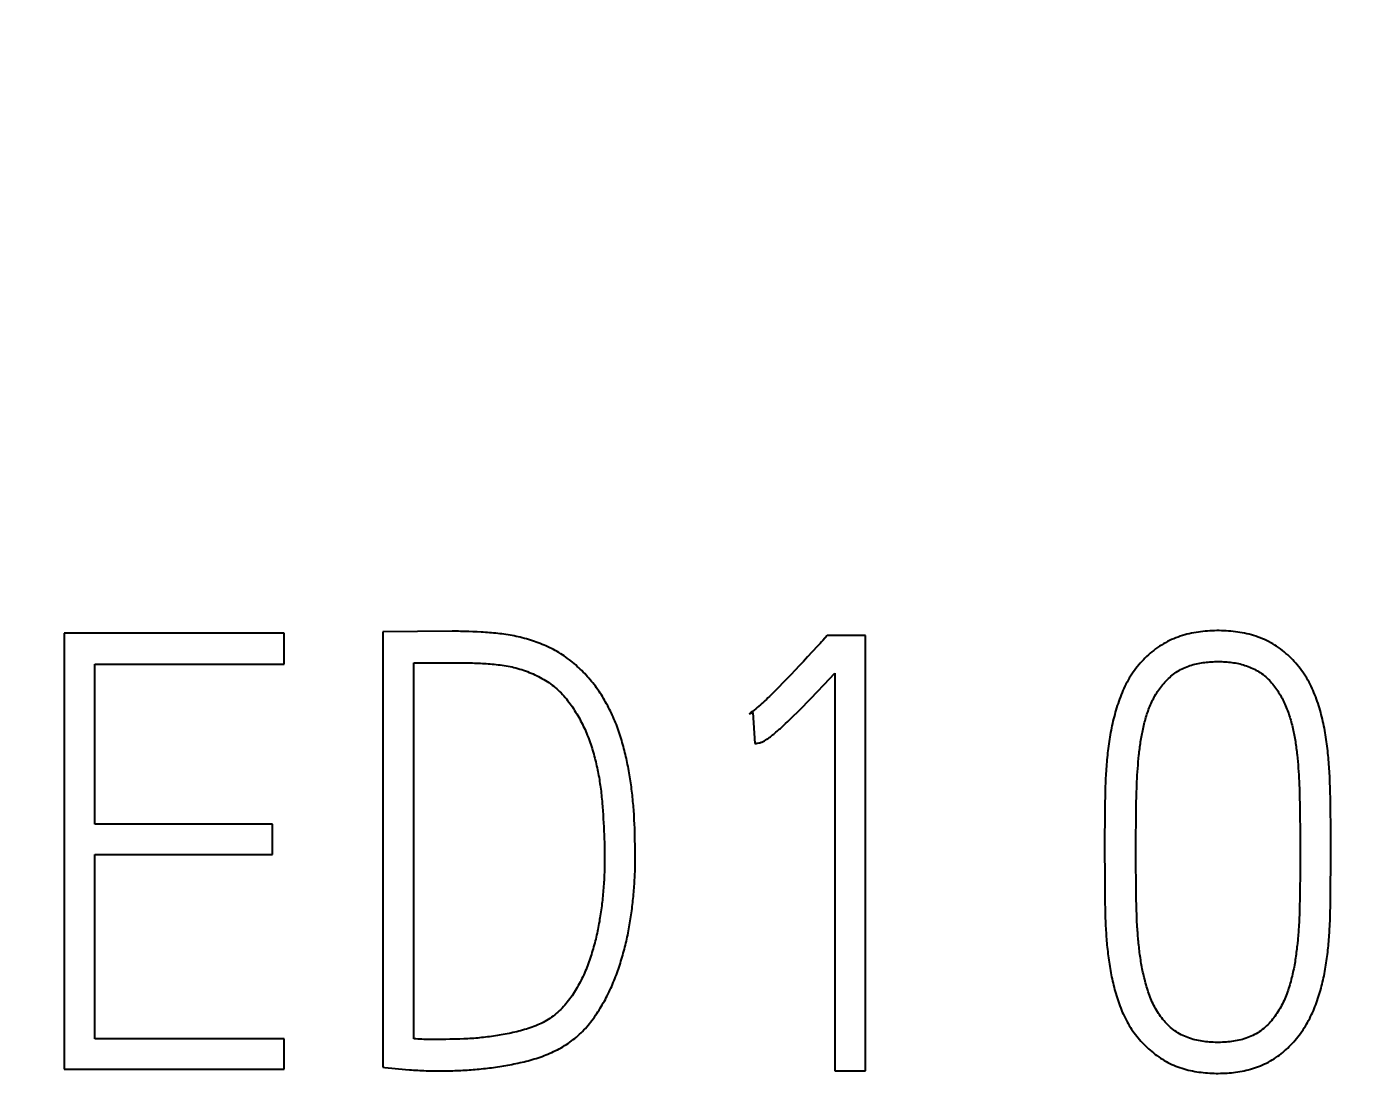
# Model space of a CAD drawing. Extents: x 0 to 420, y 0 to 297.
# Drawn here: x 124.858 to 129.725, y 169.056 to 172.96 of the extents above; entities that cross this region are included whole.
import ezdxf
from ezdxf.enums import TextEntityAlignment as Align

# ---------------------------------------------------------------- set-up
doc = ezdxf.new("R2010")
doc.units = 0
doc.header["$LTSCALE"] = 23.1
doc.layers.add('10100_DIM_FRONT', color=7, linetype='CONTINUOUS')
doc.layers.add('10500_FRONT_LABELING', color=7, linetype='CONTINUOUS')
doc.dimstyles.get("Standard").update_dxf_attribs({"dimtxt": 2.5, "dimasz": 2.5, "dimexe": 1.25, "dimexo": 0.625, "dimtad": 1, "dimcen": 2.5, "dimazin": 3, "dimtfac": 1, "dimtmove": 0, "dimatfit": 3})

# ---------------------------------------------------------------- blocks, each defined once
blk = doc.blocks.new('*D0')
at = {"layer": '10100_DIM_FRONT', "linetype": 'CONTINUOUS'}
for p, q in [((109.270844, 186.639203), (109.270844, 130.967761)), ((144.770844, 186.639203), (144.770844, 130.967761)), ((109.270844, 132.967761), (127.020844, 132.967761)), ((144.770844, 132.967761), (127.020844, 132.967761))]:
    blk.add_line(p, q, dxfattribs=at)
for points in [[(112.770844, 133.467761), (109.270844, 132.967761), (112.770844, 132.467761)], [(141.270844, 132.467761), (144.770844, 132.967761), (141.270844, 133.467761)]]:
    blk.add_solid(points, dxfattribs=at)
blk.add_text('35,5', height=3.5, dxfattribs=at).set_placement((123.190186, 133.842761), (132.690186, 133.842761), align=Align.FIT)

msp = doc.modelspace()

# ---------------------------------------------------------------- linework, layer by layer
at = {"layer": '10500_FRONT_LABELING', "color": 7, "linetype": 'CONTINUOUS'}
for p, q in [((124.995, 170.7402), (124.995, 169.1446)), ((125.7997, 170.7402), (124.995, 170.7402)), ((125.7997, 170.627), (125.7997, 170.7402)), ((126.1605, 170.7446), (126.1605, 169.1513)), ((126.4602, 170.7461), (126.4451, 170.7465)), ((126.4754, 170.7456), (126.4602, 170.7461)), ((126.4906, 170.745), (126.4754, 170.7456)), ((126.5057, 170.7442), (126.4906, 170.745)), ((127.7855, 170.7313), (127.7698, 170.7136)), ((127.9267, 170.7313), (127.7855, 170.7313)), ((127.9267, 169.138), (127.9267, 170.7313)), ((127.7143, 170.6531), (127.699, 170.6367)), ((125.1071, 170.0412), (125.1071, 170.627)), ((125.1071, 170.627), (125.7997, 170.627)), ((126.2748, 169.2556), (126.2748, 170.6315)), ((127.6684, 170.604), (127.653, 170.5878)), ((127.6837, 170.6203), (127.6684, 170.604)), ((127.699, 170.6367), (127.6837, 170.6203)), ((127.7749, 170.5516), (127.8146, 170.5937)), ((127.8146, 170.5937), (127.8146, 169.138)), ((127.6116, 170.5448), (127.6011, 170.5342)), ((127.622, 170.5555), (127.6116, 170.5448)), ((127.6375, 170.5716), (127.622, 170.5555)), ((127.653, 170.5878), (127.6375, 170.5716)), ((127.7494, 170.5249), (127.7749, 170.5516)), ((127.7128, 170.487), (127.7275, 170.5021)), ((127.7275, 170.5021), (127.7494, 170.5249)), ((127.5008, 170.4451), (127.5143, 170.4495)), ((127.5143, 170.4495), (127.521, 170.3363)), ((127.6645, 170.4384), (127.6757, 170.4495)), ((127.6757, 170.4495), (127.6869, 170.4607)), ((127.6869, 170.4607), (127.698, 170.4719)), ((127.698, 170.4719), (127.7128, 170.487)), ((127.6341, 170.4093), (127.6417, 170.4165)), ((127.6417, 170.4165), (127.6493, 170.4238)), ((127.6493, 170.4238), (127.6569, 170.4311)), ((127.6569, 170.4311), (127.6645, 170.4384)), ((128.9219, 170.2444), (128.9229, 170.2566)), ((128.9229, 170.2566), (128.9239, 170.2688)), ((128.9239, 170.2688), (128.925, 170.2811)), ((129.5046, 170.2945), (129.5058, 170.2823)), ((129.5058, 170.2823), (129.5069, 170.2701)), ((129.5069, 170.2701), (129.508, 170.2579)), ((129.508, 170.2579), (129.5089, 170.2456)), ((128.919, 170.1954), (128.9196, 170.2077)), ((128.9196, 170.2077), (128.9203, 170.2199)), ((128.9203, 170.2199), (128.921, 170.2321)), ((128.921, 170.2321), (128.9219, 170.2444)), ((129.5089, 170.2456), (129.5098, 170.2334)), ((129.5098, 170.2334), (129.5106, 170.2211)), ((129.5106, 170.2211), (129.5113, 170.2088)), ((129.5113, 170.2088), (129.5119, 170.1966)), ((129.6249, 170.1928), (129.6242, 170.2095)), ((128.8028, 170.1597), (128.8025, 170.1429)), ((128.8033, 170.1764), (128.8028, 170.1597)), ((128.9171, 170.1403), (128.9176, 170.1587)), ((128.9176, 170.1587), (128.918, 170.1709)), ((128.918, 170.1709), (128.9185, 170.1832)), ((128.9185, 170.1832), (128.919, 170.1954)), ((129.5119, 170.1966), (129.5124, 170.1843)), ((129.5124, 170.1843), (129.5129, 170.1719)), ((129.5129, 170.1719), (129.5135, 170.1535)), ((129.6254, 170.1761), (129.6249, 170.1928)), ((129.6259, 170.1594), (129.6254, 170.1761)), ((129.6264, 170.1343), (129.6259, 170.1594)), ((126.9633, 170.1184), (126.9644, 170.1039)), ((128.802, 170.1178), (128.8013, 170.0508)), ((128.8025, 170.1429), (128.802, 170.1178)), ((128.9163, 170.0974), (128.9167, 170.1219)), ((128.9167, 170.1219), (128.9171, 170.1403)), ((129.5135, 170.1535), (129.5139, 170.135)), ((129.5139, 170.135), (129.5143, 170.1165)), ((129.5143, 170.1165), (129.5147, 170.0919)), ((129.627, 170.0925), (129.6264, 170.1343)), ((126.9644, 170.1039), (126.9655, 170.0895)), ((126.9655, 170.0895), (126.9664, 170.075)), ((126.9664, 170.075), (126.9673, 170.0605)), ((126.9673, 170.0605), (126.9681, 170.046)), ((128.9155, 170.0361), (128.9158, 170.0667)), ((128.9158, 170.0667), (128.9163, 170.0974)), ((129.5147, 170.0919), (129.5151, 170.0611)), ((129.5151, 170.0611), (129.5155, 170.0303)), ((129.6275, 170.0339), (129.627, 170.0925)), ((125.7571, 170.0412), (125.1071, 170.0412)), ((125.7571, 169.9302), (125.7571, 170.0412)), ((126.9681, 170.046), (126.9688, 170.0315)), ((126.9688, 170.0315), (126.9695, 170.017)), ((126.9695, 170.017), (126.9701, 170.0025)), ((127.0814, 170.0415), (127.0807, 170.0566)), ((127.082, 170.0264), (127.0814, 170.0415)), ((127.0824, 170.0112), (127.082, 170.0264)), ((127.083, 169.9884), (127.0824, 170.0112)), ((128.8013, 170.0508), (128.8009, 170.0005)), ((128.9152, 169.9809), (128.9153, 170.0115)), ((128.9153, 170.0115), (128.9155, 170.0361)), ((129.5155, 170.0303), (129.5156, 170.0056)), ((129.6278, 169.9837), (129.6275, 170.0339)), ((126.9701, 170.0025), (126.9706, 169.988)), ((126.9706, 169.988), (126.971, 169.9735)), ((126.971, 169.9735), (126.9714, 169.959)), ((127.0836, 169.9581), (127.083, 169.9884)), ((128.8009, 170.0005), (128.8008, 169.9258)), ((128.9151, 169.9502), (128.9152, 169.9809)), ((129.5156, 170.0056), (129.5158, 169.9748)), ((129.5158, 169.9748), (129.5158, 169.9258)), ((129.6279, 169.9502), (129.6278, 169.9837)), ((125.1071, 169.2556), (125.1071, 169.9302)), ((125.1071, 169.9302), (125.7571, 169.9302)), ((126.9714, 169.959), (126.9717, 169.9444)), ((126.9717, 169.9444), (126.9718, 169.9299)), ((126.9718, 169.9299), (126.9719, 169.9153)), ((127.0838, 169.9429), (127.0836, 169.9581)), ((127.0839, 169.9277), (127.0838, 169.9429)), ((128.8008, 169.9258), (128.801, 169.871)), ((128.9152, 169.8989), (128.9151, 169.9502)), ((129.5158, 169.9258), (129.5158, 169.8989)), ((129.6278, 169.8786), (129.6279, 169.9502)), ((128.801, 169.871), (128.8014, 169.8163)), ((128.9153, 169.8721), (128.9152, 169.8989)), ((128.9155, 169.8453), (128.9153, 169.8721)), ((129.5156, 169.8721), (129.5154, 169.8452)), ((129.5158, 169.8989), (129.5156, 169.8721)), ((129.6274, 169.8235), (129.6278, 169.8786)), ((128.8014, 169.8163), (128.8021, 169.7538)), ((128.9158, 169.8184), (128.9155, 169.8453)), ((128.9162, 169.7849), (128.9158, 169.8184)), ((129.5154, 169.8452), (129.5151, 169.8116)), ((129.6267, 169.7606), (129.6274, 169.8235)), ((128.9166, 169.7647), (128.9162, 169.7849)), ((129.5147, 169.7848), (129.5143, 169.7646)), ((129.5151, 169.8116), (129.5147, 169.7848)), ((128.8021, 169.7538), (128.8025, 169.7304)), ((128.8025, 169.7304), (128.8029, 169.7148)), ((128.917, 169.7446), (128.9166, 169.7647)), ((128.9175, 169.7245), (128.917, 169.7446)), ((128.918, 169.7111), (128.9175, 169.7245)), ((129.5134, 169.7244), (129.513, 169.7109)), ((129.5139, 169.7445), (129.5134, 169.7244)), ((129.5143, 169.7646), (129.5139, 169.7445)), ((129.6256, 169.7055), (129.626, 169.7213)), ((129.626, 169.7213), (129.6263, 169.737)), ((129.6263, 169.737), (129.6267, 169.7606)), ((128.8029, 169.7148), (128.8033, 169.6992)), ((128.8033, 169.6992), (128.8038, 169.6836)), ((128.8038, 169.6836), (128.8045, 169.668)), ((128.9185, 169.6977), (128.918, 169.7111)), ((128.9191, 169.6843), (128.9185, 169.6977)), ((128.9198, 169.6709), (128.9191, 169.6843)), ((129.5124, 169.6975), (129.5118, 169.6841)), ((129.513, 169.7109), (129.5124, 169.6975)), ((129.6251, 169.6898), (129.6256, 169.7055)), ((125.7997, 169.2556), (125.1071, 169.2556)), ((125.7997, 169.1446), (125.7997, 169.2556)), ((126.3769, 169.2534), (126.3258, 169.2534)), ((126.3914, 169.2534), (126.3769, 169.2534)), ((126.406, 169.2536), (126.3914, 169.2534)), ((126.4425, 169.2545), (126.4279, 169.254)), ((126.457, 169.2551), (126.4425, 169.2545)), ((124.995, 169.1446), (125.7997, 169.1446)), ((126.2058, 169.147), (126.2435, 169.1435)), ((126.2435, 169.1435), (126.2586, 169.1422)), ((127.8146, 169.138), (127.9267, 169.138))]:
    msp.add_line(p, q, dxfattribs=at)
for points in [[(126.4451, 170.7465), (126.4375, 170.7467), (126.4299, 170.7468), (126.4223, 170.7469), (126.4147, 170.7469), (126.1605, 170.7446)], [(127.0807, 170.0566), (127.0803, 170.0642), (127.0799, 170.0717), (127.0795, 170.0793), (127.0789, 170.0868), (127.0784, 170.0944), (127.0778, 170.1019), (127.0772, 170.1094), (127.0765, 170.117), (127.0758, 170.1245), (127.0751, 170.132), (127.0743, 170.1395), (127.0735, 170.147), (127.0726, 170.1545), (127.0718, 170.162), (127.0709, 170.1695), (127.0699, 170.177), (127.0689, 170.1845), (127.0679, 170.192), (127.0668, 170.1994), (127.0657, 170.2069), (127.0645, 170.2144), (127.0633, 170.2218), (127.062, 170.2293), (127.0606, 170.2367), (127.0593, 170.2441), (127.0578, 170.2516), (127.0563, 170.259), (127.0548, 170.2664), (127.0532, 170.2738), (127.0515, 170.2812), (127.0499, 170.2886), (127.0481, 170.296), (127.0464, 170.3034), (127.0446, 170.3108), (127.0427, 170.3181), (127.0408, 170.3255), (127.0388, 170.3329), (127.0367, 170.3402), (127.0346, 170.3476), (127.0324, 170.3549), (127.0302, 170.3622), (127.0278, 170.3695), (127.0254, 170.3768), (127.0229, 170.384), (127.0204, 170.3912), (127.0177, 170.3984), (127.015, 170.4055), (127.0121, 170.4125), (127.0092, 170.4196), (127.0063, 170.4266), (127.0032, 170.4335), (127.0001, 170.4405), (126.9968, 170.4473), (126.9935, 170.4542), (126.9902, 170.461), (126.9867, 170.4678), (126.9832, 170.4745), (126.9795, 170.4812), (126.9758, 170.4879), (126.972, 170.4945), (126.9681, 170.501), (126.9641, 170.5076), (126.9601, 170.514), (126.9559, 170.5205), (126.9516, 170.5268), (126.9472, 170.5331), (126.9428, 170.5394), (126.9382, 170.5455), (126.9336, 170.5516), (126.9289, 170.5576), (126.9241, 170.5635), (126.9193, 170.5693), (126.9144, 170.5751), (126.9093, 170.5807), (126.9043, 170.5864), (126.8991, 170.5919), (126.8939, 170.5974), (126.8886, 170.6028), (126.8832, 170.6081), (126.8777, 170.6134), (126.8722, 170.6185), (126.8665, 170.6236), (126.8608, 170.6286), (126.855, 170.6335), (126.849, 170.6383), (126.843, 170.6429), (126.8368, 170.6475), (126.8306, 170.652), (126.8242, 170.6564), (126.8178, 170.6606), (126.8113, 170.6647), (126.8048, 170.6687), (126.7982, 170.6725), (126.7915, 170.6763), (126.7848, 170.6798), (126.7781, 170.6833), (126.7712, 170.6866), (126.7644, 170.6899), (126.7574, 170.693), (126.7505, 170.696), (126.7435, 170.6989), (126.7364, 170.7017), (126.7293, 170.7044), (126.7221, 170.707), (126.715, 170.7096), (126.7077, 170.712), (126.7005, 170.7143), (126.6931, 170.7166), (126.6858, 170.7188), (126.6784, 170.7209), (126.671, 170.7228), (126.6636, 170.7247), (126.6561, 170.7265), (126.6487, 170.7281), (126.6412, 170.7296), (126.6338, 170.7311), (126.6263, 170.7324), (126.6188, 170.7337), (126.6113, 170.7348), (126.6038, 170.7359), (126.5963, 170.7369), (126.5888, 170.7378), (126.5812, 170.7386), (126.5737, 170.7394), (126.5662, 170.7401), (126.5586, 170.7408), (126.5511, 170.7414), (126.5435, 170.742), (126.536, 170.7425), (126.5284, 170.743), (126.5208, 170.7434), (126.5057, 170.7442)], [(129.6242, 170.2095), (129.6239, 170.2179), (129.6234, 170.2262), (129.623, 170.2346), (129.6224, 170.2429), (129.6219, 170.2512), (129.6213, 170.2596), (129.6206, 170.2679), (129.6199, 170.2762), (129.6192, 170.2845), (129.6184, 170.2928), (129.6175, 170.3012), (129.6167, 170.3095), (129.6157, 170.3178), (129.6147, 170.3261), (129.6137, 170.3344), (129.6126, 170.3426), (129.6114, 170.3509), (129.6102, 170.3592), (129.6089, 170.3675), (129.6075, 170.3757), (129.606, 170.384), (129.6045, 170.3923), (129.6029, 170.4005), (129.6012, 170.4088), (129.5994, 170.417), (129.5975, 170.4252), (129.5954, 170.4334), (129.5933, 170.4417), (129.5911, 170.4499), (129.5888, 170.458), (129.5864, 170.4662), (129.5839, 170.4744), (129.5812, 170.4824), (129.5785, 170.4905), (129.5757, 170.4985), (129.5727, 170.5065), (129.5696, 170.5144), (129.5664, 170.5222), (129.5631, 170.53), (129.5596, 170.5377), (129.556, 170.5454), (129.5522, 170.553), (129.5483, 170.5605), (129.5441, 170.568), (129.5398, 170.5753), (129.5353, 170.5826), (129.5307, 170.5898), (129.5259, 170.5968), (129.521, 170.6038), (129.5159, 170.6106), (129.5107, 170.6173), (129.5054, 170.6238), (129.4999, 170.6303), (129.4943, 170.6366), (129.4885, 170.6427), (129.4826, 170.6488), (129.4766, 170.6547), (129.4703, 170.6605), (129.464, 170.6661), (129.4575, 170.6716), (129.4508, 170.6769), (129.4439, 170.6821), (129.437, 170.6871), (129.4299, 170.6918), (129.4227, 170.6964), (129.4154, 170.7008), (129.4081, 170.705), (129.4006, 170.7089), (129.393, 170.7126), (129.3854, 170.7162), (129.3776, 170.7195), (129.3697, 170.7227), (129.3618, 170.7257), (129.3538, 170.7284), (129.3456, 170.731), (129.3374, 170.7334), (129.3292, 170.7357), (129.3208, 170.7377), (129.3125, 170.7396), (129.3042, 170.7412), (129.2958, 170.7427), (129.2874, 170.744), (129.279, 170.7452), (129.2706, 170.7462), (129.2622, 170.747), (129.2538, 170.7477), (129.2453, 170.7483), (129.2369, 170.7487), (129.2284, 170.7489), (129.2199, 170.7491), (129.2114, 170.7491), (129.2029, 170.7489), (129.1944, 170.7487), (129.1858, 170.7483), (129.1773, 170.7477), (129.1688, 170.747), (129.1603, 170.7462), (129.1519, 170.7452), (129.1435, 170.744), (129.1351, 170.7427), (129.1268, 170.7412), (129.1185, 170.7396), (129.1102, 170.7377), (129.102, 170.7357), (129.0938, 170.7335), (129.0857, 170.7312), (129.0776, 170.7286), (129.0695, 170.7258), (129.0615, 170.7228), (129.0536, 170.7196), (129.0457, 170.7163), (129.038, 170.7127), (129.0304, 170.7089), (129.0229, 170.705), (129.0155, 170.7008), (129.0082, 170.6964), (129.0011, 170.6919), (128.9941, 170.6871), (128.9872, 170.6822), (128.9804, 170.6771), (128.9737, 170.6718), (128.9672, 170.6663), (128.9608, 170.6606), (128.9545, 170.6548), (128.9484, 170.6489), (128.9425, 170.6428), (128.9367, 170.6366), (128.931, 170.6302), (128.9255, 170.6238), (128.9202, 170.6172), (128.915, 170.6105), (128.9099, 170.6037), (128.905, 170.5968), (128.9002, 170.5897), (128.8955, 170.5825), (128.8911, 170.5753), (128.8868, 170.5679), (128.8826, 170.5605), (128.8787, 170.553), (128.8749, 170.5454), (128.8713, 170.5378), (128.8678, 170.5301), (128.8645, 170.5223), (128.8613, 170.5145), (128.8583, 170.5067), (128.8553, 170.4988), (128.8525, 170.4908), (128.8497, 170.4828), (128.8471, 170.4748), (128.8446, 170.4668), (128.8421, 170.4587), (128.8397, 170.4505), (128.8375, 170.4424), (128.8353, 170.4342), (128.8332, 170.4259), (128.8312, 170.4177), (128.8293, 170.4094), (128.8275, 170.4012), (128.8258, 170.3929), (128.8241, 170.3846), (128.8226, 170.3763), (128.8211, 170.3681), (128.8197, 170.3598), (128.8184, 170.3515), (128.8171, 170.3432), (128.8159, 170.3349), (128.8148, 170.3266), (128.8137, 170.3183)], [(127.7598, 170.7025), (127.7497, 170.6915), (127.7143, 170.6531)], [(127.7698, 170.7136), (127.7648, 170.708), (127.7598, 170.7025)], [(126.2748, 170.6315), (126.4592, 170.6314), (126.4665, 170.6314), (126.4738, 170.6313), (126.4811, 170.6311), (126.4884, 170.6309), (126.4957, 170.6307), (126.503, 170.6305), (126.5103, 170.6301), (126.5176, 170.6298), (126.5249, 170.6294), (126.5322, 170.629), (126.5394, 170.6285), (126.5467, 170.628), (126.554, 170.6274), (126.5612, 170.6268), (126.5685, 170.6261), (126.5757, 170.6254), (126.5829, 170.6246), (126.5902, 170.6237), (126.5974, 170.6227), (126.6046, 170.6217), (126.6118, 170.6205), (126.619, 170.6192), (126.6261, 170.6178), (126.6333, 170.6162), (126.6404, 170.6146), (126.6476, 170.6127), (126.6547, 170.6108), (126.6618, 170.6087), (126.6688, 170.6065), (126.6758, 170.6042), (126.6828, 170.6017), (126.6897, 170.5992), (126.6965, 170.5965), (126.7033, 170.5938), (126.7101, 170.5909), (126.7167, 170.5879), (126.7234, 170.5848), (126.7299, 170.5815), (126.7364, 170.5781), (126.7429, 170.5746), (126.7492, 170.5709), (126.7556, 170.5671), (126.7618, 170.5631), (126.7679, 170.5589), (126.774, 170.5547), (126.7799, 170.5502), (126.7857, 170.5457), (126.7913, 170.541), (126.7968, 170.5362), (126.8022, 170.5313), (126.8075, 170.5263), (126.8126, 170.5211), (126.8177, 170.5158), (126.8226, 170.5104), (126.8274, 170.5049), (126.8321, 170.4993), (126.8367, 170.4936), (126.8412, 170.4878), (126.8456, 170.4819), (126.8499, 170.4759), (126.8541, 170.4698), (126.8582, 170.4637), (126.8622, 170.4575), (126.8661, 170.4513), (126.8699, 170.445), (126.8736, 170.4387), (126.8773, 170.4324), (126.8808, 170.426), (126.8843, 170.4196), (126.8877, 170.4131), (126.8909, 170.4066), (126.8941, 170.4), (126.8972, 170.3934), (126.9003, 170.3868), (126.9032, 170.3801), (126.906, 170.3734), (126.9088, 170.3666), (126.9114, 170.3598), (126.914, 170.353), (126.9165, 170.3461), (126.919, 170.3392), (126.9214, 170.3322), (126.9237, 170.3253), (126.9259, 170.3183), (126.928, 170.3112), (126.9301, 170.3042), (126.9321, 170.2971), (126.9341, 170.29), (126.936, 170.2829), (126.9378, 170.2759), (126.9396, 170.2688), (126.9413, 170.2617), (126.9429, 170.2546), (126.9445, 170.2474), (126.946, 170.2403), (126.9475, 170.2332), (126.9489, 170.2261), (126.9502, 170.2189), (126.9515, 170.2118), (126.9527, 170.2046), (126.9539, 170.1975), (126.955, 170.1903), (126.9561, 170.1831), (126.957, 170.176), (126.958, 170.1688), (126.9589, 170.1616), (126.9597, 170.1544), (126.9605, 170.1472), (126.9612, 170.14), (126.9619, 170.1328), (126.9626, 170.1256), (126.9633, 170.1184)], [(128.925, 170.2811), (128.9262, 170.2933), (128.9269, 170.2994), (128.9276, 170.3055), (128.9283, 170.3116), (128.929, 170.3177), (128.9298, 170.3238), (128.9306, 170.3299), (128.9315, 170.336), (128.9324, 170.3421), (128.9333, 170.3481), (128.9343, 170.3542), (128.9353, 170.3602), (128.9364, 170.3662), (128.9375, 170.3722), (128.9387, 170.3782), (128.9399, 170.3842), (128.9412, 170.3901), (128.9426, 170.3961), (128.944, 170.402), (128.9455, 170.4079), (128.947, 170.4138), (128.9486, 170.4197), (128.9502, 170.4256), (128.9519, 170.4314), (128.9537, 170.4373), (128.9556, 170.4431), (128.9575, 170.4489), (128.9595, 170.4546), (128.9616, 170.4604), (128.9637, 170.4661), (128.966, 170.4718), (128.9683, 170.4775), (128.9708, 170.4831), (128.9734, 170.4887), (128.9761, 170.4943), (128.9789, 170.4998), (128.9818, 170.5053), (128.9849, 170.5107), (128.988, 170.5161), (128.9913, 170.5213), (128.9946, 170.5265), (128.9981, 170.5316), (129.0017, 170.5366), (129.0053, 170.5416), (129.0091, 170.5465), (129.013, 170.5513), (129.017, 170.556), (129.0211, 170.5606), (129.0254, 170.5652), (129.0297, 170.5696), (129.0342, 170.5739), (129.0387, 170.5781), (129.0434, 170.5822), (129.0481, 170.5861), (129.0529, 170.5899), (129.0579, 170.5935), (129.0629, 170.597), (129.068, 170.6004), (129.0733, 170.6036), (129.0787, 170.6066), (129.0842, 170.6095), (129.0898, 170.6122), (129.0955, 170.6147), (129.1013, 170.617), (129.1071, 170.6192), (129.1129, 170.6212), (129.1188, 170.6231), (129.1248, 170.6248), (129.1307, 170.6263), (129.1367, 170.6278), (129.1428, 170.6291), (129.1488, 170.6302), (129.1549, 170.6313), (129.161, 170.6322), (129.1672, 170.6331), (129.1734, 170.6338), (129.1796, 170.6344), (129.1858, 170.6349), (129.1919, 170.6353), (129.1981, 170.6356), (129.2043, 170.6358), (129.2105, 170.6359), (129.2166, 170.6359), (129.2228, 170.6358), (129.2289, 170.6357), (129.2351, 170.6354), (129.2412, 170.6351), (129.2473, 170.6347), (129.2534, 170.6341), (129.2596, 170.6335), (129.2657, 170.6327), (129.2718, 170.6318), (129.2778, 170.6309), (129.2839, 170.6297), (129.29, 170.6285), (129.296, 170.6271), (129.3021, 170.6255), (129.3081, 170.6239), (129.3141, 170.6221), (129.32, 170.6201), (129.3258, 170.618), (129.3316, 170.6157), (129.3373, 170.6133), (129.343, 170.6107), (129.3485, 170.608), (129.354, 170.6051), (129.3594, 170.6021), (129.3648, 170.5988), (129.37, 170.5954), (129.3751, 170.5919), (129.3802, 170.5882), (129.3851, 170.5843), (129.3898, 170.5803), (129.3944, 170.5762), (129.3989, 170.5719), (129.4032, 170.5675), (129.4074, 170.563), (129.4115, 170.5583), (129.4154, 170.5535), (129.4193, 170.5486), (129.423, 170.5436), (129.4267, 170.5385), (129.4302, 170.5334), (129.4337, 170.5283), (129.4371, 170.5231), (129.4404, 170.5178), (129.4435, 170.5125), (129.4466, 170.5071), (129.4495, 170.5017), (129.4524, 170.4963), (129.4551, 170.4907), (129.4578, 170.4852), (129.4604, 170.4796), (129.4628, 170.4739), (129.4652, 170.4682), (129.4675, 170.4624), (129.4697, 170.4566), (129.4719, 170.4508), (129.4739, 170.4449), (129.4759, 170.439), (129.4778, 170.4331), (129.4797, 170.4272), (129.4814, 170.4212), (129.4831, 170.4153)], [(127.6011, 170.5342), (127.5905, 170.5236), (127.5852, 170.5184), (127.5799, 170.5131), (127.5745, 170.508), (127.5691, 170.5028), (127.5637, 170.4977), (127.5582, 170.4926), (127.5528, 170.4876), (127.5472, 170.4826), (127.5416, 170.4776), (127.536, 170.4727), (127.5304, 170.4679), (127.5247, 170.4631), (127.5189, 170.4583), (127.5131, 170.4537), (127.5071, 170.4492), (127.504, 170.4471), (127.5008, 170.4451)], [(127.521, 170.3363), (127.5237, 170.3364), (127.5263, 170.3366), (127.529, 170.337), (127.5316, 170.3375), (127.5368, 170.3386), (127.5393, 170.3392), (127.5419, 170.3399), (127.5444, 170.3407), (127.5469, 170.3416), (127.5494, 170.3427), (127.5518, 170.3438), (127.5564, 170.3462), (127.561, 170.3489), (127.5654, 170.3518), (127.5697, 170.3548), (127.574, 170.3579), (127.5783, 170.3611), (127.5824, 170.3643), (127.5866, 170.3676), (127.5907, 170.3709), (127.5948, 170.3742), (127.5988, 170.3776), (127.6028, 170.381), (127.6068, 170.3845), (127.6107, 170.388), (127.6147, 170.3915), (127.6186, 170.395), (127.6225, 170.3985), (127.6263, 170.4021), (127.6341, 170.4093)], [(129.4831, 170.4153), (129.4847, 170.4093), (129.4863, 170.4033), (129.4878, 170.3974), (129.4892, 170.3914), (129.4906, 170.3854), (129.4918, 170.3794), (129.4931, 170.3734), (129.4942, 170.3673), (129.4954, 170.3613), (129.4964, 170.3553), (129.4974, 170.3492), (129.4984, 170.3432), (129.4993, 170.3371), (129.5001, 170.331), (129.501, 170.325), (129.5018, 170.3189), (129.5025, 170.3128), (129.5032, 170.3067), (129.5039, 170.3006), (129.5046, 170.2945)], [(128.8137, 170.3183), (128.8127, 170.3099), (128.8117, 170.3016), (128.8108, 170.2933), (128.8099, 170.285), (128.8091, 170.2766), (128.8084, 170.2683), (128.8077, 170.26), (128.807, 170.2516), (128.8064, 170.2433), (128.8059, 170.2349), (128.8054, 170.2266), (128.8049, 170.2182), (128.8045, 170.2099), (128.8041, 170.2015), (128.8038, 170.1932), (128.8033, 170.1764)], [(126.3488, 169.1381), (126.3563, 169.138), (126.3638, 169.138), (126.3713, 169.138), (126.3789, 169.138), (126.3864, 169.1381), (126.3939, 169.1382), (126.4014, 169.1383), (126.4089, 169.1385), (126.4164, 169.1387), (126.4238, 169.1389), (126.4313, 169.1392), (126.4388, 169.1395), (126.4463, 169.1399), (126.4538, 169.1403), (126.4613, 169.1407), (126.4688, 169.1412), (126.4763, 169.1417), (126.4837, 169.1422), (126.4912, 169.1428), (126.4987, 169.1434), (126.5062, 169.144), (126.5136, 169.1447), (126.5211, 169.1455), (126.5286, 169.1462), (126.536, 169.1471), (126.5435, 169.1479), (126.551, 169.1488), (126.5584, 169.1498), (126.5659, 169.1508), (126.5733, 169.1518), (126.5808, 169.1529), (126.5882, 169.154), (126.5957, 169.1552), (126.6031, 169.1565), (126.6106, 169.1577), (126.618, 169.1591), (126.6255, 169.1605), (126.6329, 169.1619), (126.6403, 169.1634), (126.6478, 169.1649), (126.6552, 169.1665), (126.6626, 169.1682), (126.67, 169.1699), (126.6774, 169.1716), (126.6849, 169.1735), (126.6923, 169.1754), (126.6997, 169.1774), (126.7071, 169.1794), (126.7144, 169.1816), (126.7217, 169.1839), (126.729, 169.1862), (126.7362, 169.1887), (126.7434, 169.1913), (126.7505, 169.194), (126.7576, 169.1967), (126.7647, 169.1996), (126.7717, 169.2026), (126.7786, 169.2057), (126.7855, 169.2088), (126.7924, 169.2121), (126.7992, 169.2155), (126.806, 169.2191), (126.8127, 169.2227), (126.8193, 169.2265), (126.8259, 169.2305), (126.8324, 169.2346), (126.8388, 169.2388), (126.8451, 169.2432), (126.8513, 169.2477), (126.8573, 169.2524), (126.8633, 169.2571), (126.8691, 169.262), (126.8747, 169.267), (126.8803, 169.2721), (126.8858, 169.2773), (126.8911, 169.2827), (126.8963, 169.2881), (126.9015, 169.2936), (126.9065, 169.2993), (126.9114, 169.305), (126.9162, 169.3109), (126.921, 169.3168), (126.9256, 169.3228), (126.9302, 169.3289), (126.9346, 169.3351), (126.939, 169.3414), (126.9433, 169.3477), (126.9476, 169.3541), (126.9517, 169.3605), (126.9557, 169.367), (126.9596, 169.3735), (126.9635, 169.38), (126.9673, 169.3866), (126.971, 169.3932), (126.9747, 169.3998), (126.9782, 169.4065), (126.9817, 169.4132), (126.9851, 169.42), (126.9884, 169.4268), (126.9916, 169.4336), (126.9948, 169.4405), (126.9979, 169.4474), (127.0009, 169.4543), (127.0038, 169.4613), (127.0067, 169.4683), (127.0095, 169.4753), (127.0122, 169.4824), (127.0149, 169.4895), (127.0175, 169.4966), (127.0201, 169.5038), (127.0225, 169.5109), (127.025, 169.5182), (127.0273, 169.5254), (127.0297, 169.5327), (127.0319, 169.5399), (127.0341, 169.5472), (127.0363, 169.5545), (127.0384, 169.5618), (127.0404, 169.5692), (127.0424, 169.5765), (127.0443, 169.5838), (127.0462, 169.5912), (127.048, 169.5985), (127.0498, 169.6059), (127.0515, 169.6132), (127.0532, 169.6206), (127.0548, 169.628), (127.0564, 169.6353), (127.0579, 169.6427), (127.0593, 169.6501), (127.0607, 169.6575), (127.0621, 169.6649), (127.0634, 169.6724), (127.0647, 169.6798), (127.0659, 169.6872), (127.067, 169.6946), (127.0682, 169.7021), (127.0693, 169.7095), (127.0703, 169.717), (127.0713, 169.7244), (127.0723, 169.7319), (127.0732, 169.7394), (127.0741, 169.7468), (127.0749, 169.7543), (127.0758, 169.7618), (127.0765, 169.7693), (127.0773, 169.7768), (127.078, 169.7843), (127.0786, 169.7918), (127.0793, 169.7993), (127.0799, 169.8068), (127.0804, 169.8143), (127.0809, 169.8218), (127.0814, 169.8294), (127.0818, 169.8369), (127.0822, 169.8444), (127.0826, 169.852), (127.0829, 169.8595), (127.0832, 169.8671), (127.0834, 169.8746), (127.0836, 169.8822), (127.0837, 169.8898), (127.0838, 169.8974), (127.0839, 169.9049), (127.084, 169.9125), (127.0839, 169.9277)], [(126.9719, 169.9153), (126.9718, 169.9007), (126.9718, 169.8935), (126.9717, 169.8862), (126.9715, 169.8789), (126.9713, 169.8716), (126.9711, 169.8644), (126.9709, 169.8571), (126.9706, 169.8499), (126.9702, 169.8426), (126.9699, 169.8354), (126.9694, 169.8281), (126.969, 169.8209), (126.9685, 169.8137), (126.9679, 169.8064), (126.9673, 169.7992), (126.9667, 169.792), (126.9661, 169.7848), (126.9654, 169.7776), (126.9646, 169.7704), (126.9639, 169.7632), (126.963, 169.756), (126.9622, 169.7488), (126.9613, 169.7417), (126.9604, 169.7345), (126.9594, 169.7273), (126.9584, 169.7202), (126.9573, 169.713), (126.9562, 169.7059), (126.9551, 169.6987), (126.9539, 169.6916), (126.9527, 169.6844), (126.9514, 169.6773), (126.9501, 169.6702), (126.9487, 169.6631), (126.9472, 169.656), (126.9457, 169.6489), (126.9442, 169.6418), (126.9426, 169.6347), (126.941, 169.6276), (126.9393, 169.6205), (126.9375, 169.6135), (126.9357, 169.6064), (126.9338, 169.5993), (126.9319, 169.5923), (126.9299, 169.5853), (126.9279, 169.5782), (126.9258, 169.5713), (126.9236, 169.5643), (126.9214, 169.5573), (126.9191, 169.5504), (126.9168, 169.5435), (126.9144, 169.5366), (126.9119, 169.5298), (126.9093, 169.523), (126.9067, 169.5162), (126.904, 169.5094), (126.9012, 169.5027)], [(128.9281, 169.5778), (128.9273, 169.5844), (128.9265, 169.591), (128.9258, 169.5977), (128.9251, 169.6043), (128.9245, 169.611), (128.9238, 169.6176), (128.9232, 169.6242), (128.9226, 169.6309), (128.9221, 169.6376), (128.9216, 169.6442), (128.9211, 169.6509), (128.9206, 169.6576), (128.9202, 169.6642), (128.9198, 169.6709)], [(129.5118, 169.6841), (129.5111, 169.6707), (129.5107, 169.664), (129.5103, 169.6573), (129.5098, 169.6506), (129.5093, 169.6439), (129.5088, 169.6373), (129.5083, 169.6306), (129.5077, 169.6239), (129.5071, 169.6172)], [(129.5961, 169.4556), (129.598, 169.4633), (129.5998, 169.471), (129.6015, 169.4787), (129.6031, 169.4865), (129.6047, 169.4943), (129.6061, 169.5021), (129.6075, 169.5099), (129.6088, 169.5177), (129.6101, 169.5254), (129.6113, 169.5332), (129.6125, 169.541), (129.6135, 169.5489), (129.6146, 169.5567), (129.6156, 169.5645), (129.6165, 169.5723), (129.6174, 169.5801), (129.6182, 169.5879), (129.619, 169.5958), (129.6198, 169.6036), (129.6205, 169.6114), (129.6211, 169.6192), (129.6217, 169.6271), (129.6223, 169.6349), (129.6228, 169.6427), (129.6233, 169.6506), (129.6237, 169.6584), (129.6241, 169.6663), (129.6245, 169.6741), (129.6251, 169.6898)], [(128.8045, 169.668), (128.8049, 169.6602), (128.8053, 169.6524), (128.8058, 169.6446), (128.8063, 169.6369), (128.8068, 169.6291), (128.8074, 169.6213), (128.808, 169.6135), (128.8087, 169.6058), (128.8094, 169.598), (128.8102, 169.5903), (128.811, 169.5825), (128.8119, 169.5748), (128.8128, 169.567), (128.8138, 169.5593), (128.8148, 169.5515), (128.8158, 169.5438), (128.817, 169.5361), (128.8181, 169.5283), (128.8193, 169.5206), (128.8206, 169.5129), (128.822, 169.5052), (128.8234, 169.4975), (128.8249, 169.4898), (128.8264, 169.4821), (128.8281, 169.4744), (128.8298, 169.4667), (128.8316, 169.4591), (128.8334, 169.4514), (128.8354, 169.4437), (128.8374, 169.4361), (128.8395, 169.4284), (128.8417, 169.4208), (128.844, 169.4132), (128.8464, 169.4056), (128.8488, 169.398), (128.8514, 169.3905), (128.854, 169.383), (128.8567, 169.3756), (128.8595, 169.3682), (128.8625, 169.3608), (128.8655, 169.3535), (128.8687, 169.3463), (128.872, 169.3391), (128.8754, 169.332), (128.879, 169.3249), (128.8827, 169.3179), (128.8866, 169.311), (128.8907, 169.3041), (128.8949, 169.2973), (128.8992, 169.2906), (128.9038, 169.284), (128.9084, 169.2775), (128.9132, 169.2712), (128.9181, 169.265), (128.9231, 169.2589), (128.9282, 169.2529), (128.9335, 169.247), (128.9389, 169.2412), (128.9443, 169.2355), (128.9499, 169.2299), (128.9556, 169.2245), (128.9614, 169.2191), (128.9673, 169.2138), (128.9733, 169.2086), (128.9795, 169.2036), (128.9857, 169.1986), (128.9921, 169.1938), (128.9986, 169.1891), (129.0052, 169.1847), (129.0119, 169.1804), (129.0186, 169.1763), (129.0255, 169.1723), (129.0325, 169.1686), (129.0395, 169.1651), (129.0467, 169.1617), (129.0539, 169.1586), (129.0613, 169.1556), (129.0687, 169.1528), (129.0762, 169.1502), (129.0838, 169.1477), (129.0914, 169.1454), (129.0991, 169.1433), (129.1068, 169.1413), (129.1145, 169.1395), (129.1223, 169.1379), (129.1301, 169.1364), (129.1379, 169.1351), (129.1457, 169.1339), (129.1535, 169.1328), (129.1613, 169.1319), (129.1692, 169.1311), (129.1771, 169.1305), (129.185, 169.13), (129.1929, 169.1296), (129.2008, 169.1293), (129.2087, 169.1291), (129.2166, 169.1291), (129.2246, 169.1292), (129.2326, 169.1294), (129.2405, 169.1297), (129.2485, 169.1302), (129.2564, 169.1307), (129.2642, 169.1314), (129.2721, 169.1323), (129.2799, 169.1332), (129.2877, 169.1344), (129.2955, 169.1356), (129.3032, 169.137), (129.3109, 169.1386), (129.3186, 169.1403), (129.3262, 169.1422), (129.3338, 169.1442), (129.3413, 169.1464), (129.3489, 169.1488), (129.3564, 169.1513), (129.3638, 169.1541), (129.3712, 169.157), (129.3786, 169.1601), (129.3859, 169.1634), (129.3931, 169.1669), (129.4001, 169.1705), (129.4071, 169.1744), (129.4139, 169.1784), (129.4206, 169.1826), (129.4272, 169.1869), (129.4337, 169.1914), (129.44, 169.1961), (129.4463, 169.2009), (129.4524, 169.2059), (129.4585, 169.2111), (129.4645, 169.2164), (129.4703, 169.2218), (129.476, 169.2273), (129.4817, 169.233), (129.4871, 169.2388), (129.4925, 169.2446), (129.4977, 169.2506), (129.5028, 169.2567), (129.5078, 169.2628), (129.5127, 169.2691), (129.5174, 169.2754), (129.522, 169.2819), (129.5265, 169.2884), (129.5309, 169.2951), (129.5351, 169.3018), (129.5392, 169.3087), (129.5432, 169.3156), (129.547, 169.3226), (129.5507, 169.3296), (129.5542, 169.3367), (129.5576, 169.3439), (129.5609, 169.351), (129.5641, 169.3583), (129.5671, 169.3656), (129.5701, 169.3729), (129.5729, 169.3802), (129.5756, 169.3876), (129.5782, 169.395), (129.5808, 169.4025), (129.5832, 169.41), (129.5856, 169.4175), (129.5879, 169.425), (129.59, 169.4326), (129.5922, 169.4402), (129.5942, 169.4479), (129.5961, 169.4556)], [(129.5071, 169.6172), (129.5058, 169.6039), (129.5051, 169.5973), (129.5043, 169.5906), (129.5036, 169.584), (129.5028, 169.5773), (129.5019, 169.5707), (129.5011, 169.564), (129.5001, 169.5574), (129.4992, 169.5508), (129.4981, 169.5442), (129.4971, 169.5376), (129.496, 169.531), (129.4948, 169.5244), (129.4935, 169.5178), (129.4922, 169.5112), (129.4909, 169.5046), (129.4895, 169.4981), (129.488, 169.4915), (129.4864, 169.485), (129.4848, 169.4784), (129.4831, 169.4719), (129.4813, 169.4654), (129.4795, 169.4589), (129.4776, 169.4525), (129.4757, 169.446), (129.4736, 169.4396), (129.4715, 169.4332), (129.4693, 169.4269), (129.4671, 169.4206), (129.4647, 169.4143), (129.4622, 169.408), (129.4596, 169.4018), (129.457, 169.3956), (129.4542, 169.3895), (129.4512, 169.3834), (129.4482, 169.3774), (129.445, 169.3715), (129.4417, 169.3656), (129.4383, 169.3598), (129.4347, 169.3541), (129.431, 169.3485), (129.4273, 169.343), (129.4234, 169.3375), (129.4194, 169.3322), (129.4153, 169.327), (129.411, 169.3218), (129.4066, 169.3168), (129.4021, 169.3119), (129.3975, 169.3071), (129.3926, 169.3024), (129.3876, 169.2979), (129.3825, 169.2935), (129.3772, 169.2892), (129.3717, 169.2852), (129.3662, 169.2813), (129.3605, 169.2776), (129.3547, 169.2742), (129.3489, 169.2709), (129.3429, 169.2679), (129.3368, 169.265), (129.3306, 169.2623), (129.3243, 169.2598), (129.3179, 169.2575), (129.3114, 169.2554), (129.3049, 169.2535), (129.2984, 169.2518), (129.2918, 169.2502), (129.2852, 169.2488), (129.2786, 169.2475), (129.272, 169.2464), (129.2653, 169.2455), (129.2586, 169.2446), (129.2519, 169.2439), (129.2452, 169.2434), (129.2385, 169.2429), (129.2317, 169.2426), (129.225, 169.2424), (129.2182, 169.2423), (129.2114, 169.2423), (129.2046, 169.2424), (129.1979, 169.2426), (129.1912, 169.243), (129.1844, 169.2434), (129.1777, 169.244), (129.171, 169.2447), (129.1644, 169.2455), (129.1577, 169.2464), (129.1511, 169.2475), (129.1444, 169.2488), (129.1378, 169.2502), (129.1312, 169.2517), (129.1247, 169.2535), (129.1181, 169.2554), (129.1117, 169.2575), (129.1053, 169.2597), (129.099, 169.2621), (129.0928, 169.2648), (129.0867, 169.2676), (129.0807, 169.2706), (129.0747, 169.2738), (129.0689, 169.2773), (129.0632, 169.2809), (129.0576, 169.2848), (129.0521, 169.2888), (129.0468, 169.293), (129.0416, 169.2974), (129.0366, 169.3019), (129.0317, 169.3066), (129.027, 169.3114), (129.0225, 169.3163), (129.018, 169.3214), (129.0137, 169.3267), (129.0096, 169.332), (129.0055, 169.3375), (129.0016, 169.343), (128.9978, 169.3486), (128.9941, 169.3543), (128.9906, 169.36), (128.9872, 169.3658), (128.984, 169.3717), (128.9809, 169.3777), (128.978, 169.3837), (128.9751, 169.3898), (128.9724, 169.396), (128.9698, 169.4022), (128.9674, 169.4084), (128.965, 169.4147), (128.9627, 169.4211), (128.9605, 169.4275), (128.9584, 169.4339), (128.9563, 169.4404), (128.9544, 169.4468), (128.9525, 169.4533), (128.9507, 169.4598), (128.9489, 169.4663), (128.9473, 169.4728), (128.9456, 169.4793), (128.9441, 169.4858), (128.9426, 169.4923), (128.9411, 169.4988), (128.9398, 169.5054), (128.9384, 169.5119), (128.9372, 169.5185), (128.936, 169.525), (128.9348, 169.5316), (128.9337, 169.5382), (128.9327, 169.5448), (128.9317, 169.5514), (128.9307, 169.558), (128.9298, 169.5646), (128.9289, 169.5712), (128.9281, 169.5778)], [(126.9012, 169.5027), (126.8983, 169.496), (126.8954, 169.4894), (126.8923, 169.4827), (126.8892, 169.4762), (126.8859, 169.4696), (126.8826, 169.4631), (126.8792, 169.4566), (126.8757, 169.4502), (126.8721, 169.4438), (126.8684, 169.4375), (126.8646, 169.4313), (126.8608, 169.4252), (126.8568, 169.4191), (126.8528, 169.4131), (126.8486, 169.4071), (126.8444, 169.4013), (126.84, 169.3955), (126.8356, 169.3898), (126.831, 169.3842), (126.8263, 169.3787), (126.8215, 169.3733), (126.8165, 169.368), (126.8114, 169.3628), (126.8062, 169.3577), (126.8008, 169.3527), (126.7952, 169.3479), (126.7896, 169.3432), (126.7838, 169.3386), (126.7779, 169.3342), (126.7719, 169.3301), (126.7658, 169.326), (126.7597, 169.3222), (126.7534, 169.3186), (126.747, 169.3151), (126.7405, 169.3119), (126.7339, 169.3089), (126.7272, 169.306), (126.7204, 169.3033), (126.7135, 169.3008), (126.7066, 169.2983), (126.6997, 169.2958), (126.6928, 169.2935), (126.6858, 169.2912), (126.6788, 169.2891), (126.6718, 169.287), (126.6648, 169.2851), (126.6577, 169.2832), (126.6507, 169.2815), (126.6436, 169.2798), (126.6366, 169.2782), (126.6295, 169.2766), (126.6224, 169.2751), (126.6153, 169.2736), (126.6082, 169.2722), (126.6011, 169.2709), (126.5939, 169.2696), (126.5868, 169.2684), (126.5797, 169.2672), (126.5725, 169.2661), (126.5654, 169.265), (126.5582, 169.264), (126.551, 169.263), (126.5438, 169.2621), (126.5366, 169.2612), (126.5295, 169.2604), (126.5222, 169.2597), (126.515, 169.2589), (126.5078, 169.2583), (126.5006, 169.2577), (126.4933, 169.2571), (126.4861, 169.2566), (126.4788, 169.2562), (126.4716, 169.2557), (126.4643, 169.2554), (126.457, 169.2551)], [(126.3258, 169.2534), (126.3185, 169.2534), (126.3113, 169.2535), (126.304, 169.2537), (126.2967, 169.2539), (126.2894, 169.2543), (126.2821, 169.2549), (126.2748, 169.2556)], [(126.4279, 169.254), (126.4133, 169.2537), (126.406, 169.2536)], [(126.1605, 169.1513), (126.1681, 169.1505), (126.2058, 169.147)], [(126.2586, 169.1422), (126.2661, 169.1416), (126.2736, 169.1411), (126.2812, 169.1406), (126.2887, 169.1401), (126.2962, 169.1397), (126.3037, 169.1394), (126.3112, 169.1391), (126.3188, 169.1388), (126.3263, 169.1386), (126.3338, 169.1384), (126.3488, 169.1381)]]:
    msp.add_lwpolyline(points, dxfattribs=at)

# ---------------------------------------------------------------- dimensions: what is measured, and where the dimension line sits
at = {"layer": '10100_DIM_FRONT', "linetype": 'CONTINUOUS'}
dim = msp.add_linear_dim(base=(144.7708, 132.9678), p1=(109.2708, 186.6392), p2=(144.7708, 186.6392), dimstyle='Standard', dxfattribs=at)
dim.commit()
dim.dimension.update_dxf_attribs({"geometry": '*D0', "text_midpoint": (127.9402, 135.5928), "dimtype": 128})

doc.saveas('drawing.dxf')
